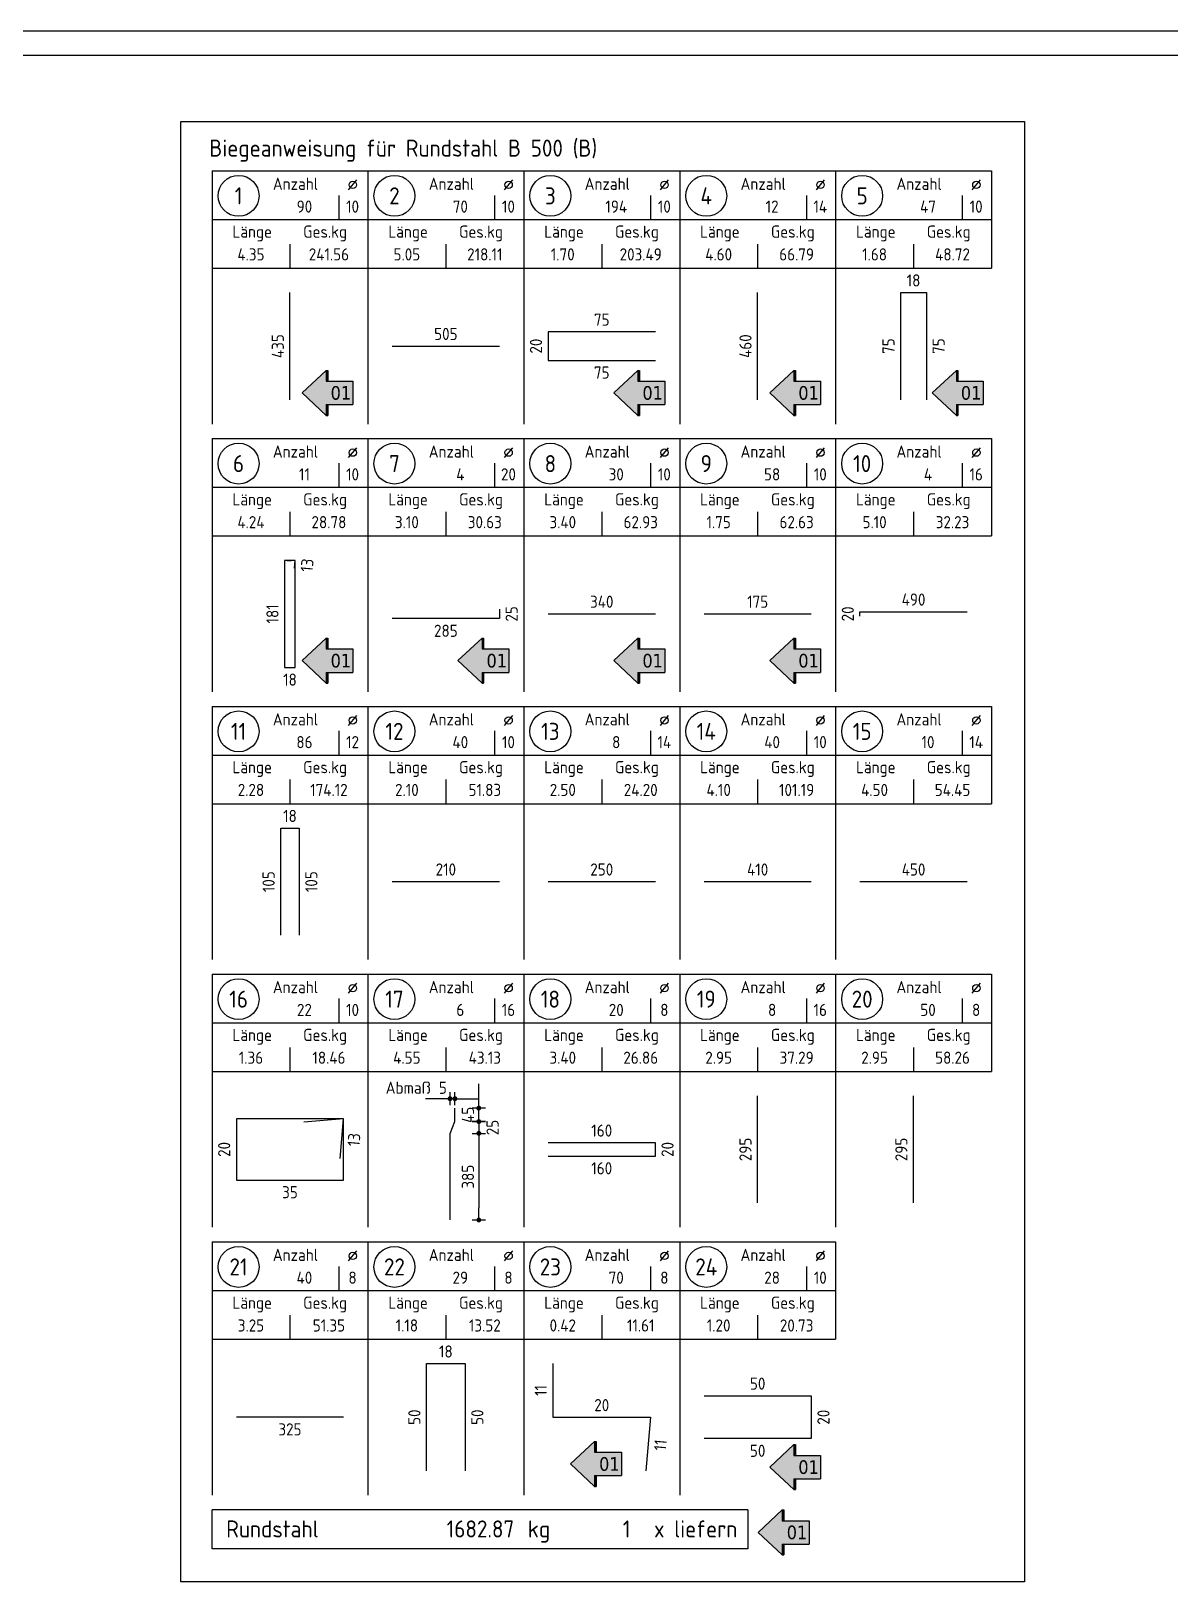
# Model space of a CAD drawing. Extents: x 0 to 76.6, y -11.8 to 29.7.
# Drawn here: x 38.13 to 49.82, y 13.77 to 29.7 of the extents above; entities that cross this region are included whole.
import ezdxf
from ezdxf.enums import TextEntityAlignment as Align

# ---------------------------------------------------------------- set-up
doc = ezdxf.new("R2010")
doc.units = 0
doc.header["$LTSCALE"] = 0.5
doc.header["$PDMODE"] = 35
doc.header["$PDSIZE"] = 0.15
doc.linetypes.add('AUSGEZOGEN', pattern=[1000.01, 1000, 0.01])
for name, color, linetype in [('grau_hell', 7, 'Continuous'), ('index', 7, 'Continuous'), ('MASSE', 7, 'Continuous'), ('OBJEKT', 7, 'Continuous'), ('RAHMEN', 7, 'Continuous'), ('RND', 7, 'Continuous'), ('RND_BILD', 7, 'Continuous'), ('TEXT', 7, 'Continuous')]:
    doc.layers.add(name, color=color, linetype=linetype)
doc.styles.add('helv', font='tahoma.ttf')
doc.styles.add('txt', font='isocp.shx')
doc.dimstyles.new('DOT_I', dxfattribs={"dimscale": 0.5, "dimtxt": 0.25, "dimasz": 0.25, "dimexe": 0.1, "dimexo": 0.3, "dimgap": 0.1, "dimtad": 1, "dimdec": 3, "dimzin": 3, "dimtxsty": 'txt', "dimblk": 'DOT', "dimblk1": 'DOT', "dimblk2": 'DOT', "dimsah": 1, "dimcen": 0.1, "dimse1": 1, "dimse2": 1, "dimazin": 0, "dimtfac": 1, "dimtdec": 4, "dimtix": 1, "dimtmove": 2, "dimatfit": 3, "dimfxl": 0, "dimtvp": 1, "dimtolj": 1, "dimtzin": 0, "dimarcsym": 0})

# ---------------------------------------------------------------- blocks, each defined once
blk = doc.blocks.new('RND_LIS2')
at = {"layer": 'RND', "color": 3, "linetype": 'Continuous'}
for p, q in [((0, 0), (0, -5.2)), ((0, 0), (3.2, 0)), ((3.2, 0), (3.2, -2)), ((2.6, -0.503), (2.6, -1)), ((0, -1), (3.2, -1)), ((1.6, -1.503), (1.6, -2)), ((0, -2), (3.2, -2))]:
    blk.add_line(p, q, dxfattribs=at)
at = {"layer": 'RND', "color": 7, "linetype": 'Continuous'}
blk.add_line((2.805, -0.39), (2.973, -0.186), dxfattribs=at)
at = {"layer": 'RND', "color": 1, "linetype": 'Continuous'}
blk.add_circle((0.545, -0.513), 0.42, dxfattribs=at)
at = {"layer": 'RND', "color": 7, "linetype": 'Continuous'}
blk.add_circle((2.889, -0.288), 0.075, dxfattribs=at)
at = {"layer": 'RND', "color": 7, "linetype": 'Continuous', "style": 'txt'}
for s, p in [('Anzahl', (1.249, -0.391)), ('Länge', (0.42, -1.373)), ('Ges.kg', (1.872, -1.373))]:
    blk.add_text(s, height=0.25, dxfattribs=at).set_placement(p)
at = {"layer": 'RND', "color": 1, "linetype": 'Continuous', "style": 'txt'}
blk.add_attdef('POS1', text='', height=0.35, dxfattribs=at).set_placement((0.545, -0.513), align=Align.MIDDLE)
at = {"layer": 'RND', "color": 7, "linetype": 'Continuous', "style": 'txt'}
for tag, p in [('STK1', (1.897, -0.859)), ('DS1', (2.885, -0.859)), ('LANG1', (0.8, -1.841)), ('GEW', (2.4, -1.841))]:
    blk.add_attdef(tag, text='', height=0.25, dxfattribs=at).set_placement(p, align=Align.CENTER)
blk = doc.blocks.new('A1-35-0')
at = {"layer": 'RAHMEN'}
blk.add_line((118.9, 59.4), (0, 59.4), dxfattribs=at)
at = {"layer": 'RAHMEN', "color": 5}
blk.add_line((118.4, 58.9), (2, 58.9), dxfattribs=at)
blk = doc.blocks.new('DOT')
at = {"layer": 'MASSE', "color": 7, "linetype": 'Continuous'}
for p, q in [((0, 0), (-1, 0)), ((0, 0.54), (0, -0.54))]:
    blk.add_line(p, q, dxfattribs=at)
at = {"layer": 'MASSE', "color": 7, "linetype": 'Continuous', "const_width": 0.2}
blk.add_lwpolyline([(-0.1, 0, 1), (0.1, 0, 1)], format="xyb", close=True, dxfattribs=at)
blk = doc.blocks.new('*D51')
at = {"layer": 'Defpoints', "color": 0, "linetype": 'AUSGEZOGEN', "transparency": 16777216}
for p in [(42.73, 18.638), (42.73, 18.638), (42.73, 18.5)]:
    blk.add_point(p, dxfattribs=at)
at = {"layer": 'MASSE', "color": 0, "linetype": 'AUSGEZOGEN', "lineweight": -2, "transparency": 16777216}
for p, q in [((42.73, 18.763), (42.73, 18.888)), ((42.73, 18.5), (42.73, 18.638)), ((42.73, 18.375), (42.73, 18.25))]:
    blk.add_line(p, q, dxfattribs=at)
at = {"layer": 'MASSE', "color": 0, "linetype": 'AUSGEZOGEN', "lineweight": -2, "transparency": 16777216, "xscale": 0.125, "yscale": 0.125, "zscale": 0.125}
for p, rotation in [((42.73, 18.638), 270), ((42.73, 18.5), 90)]:
    blk.add_blockref('DOT', p, dxfattribs=dict(at, rotation=rotation))
at = {"layer": 'MASSE', "color": 0, "linetype": 'AUSGEZOGEN', "transparency": 16777216, "insert": (42.618, 18.569), "char_height": 0.125, "attachment_point": 5, "rotation": 90, "style": 'txt'}
blk.add_mtext('\\A1;45', dxfattribs=at)
blk = doc.blocks.new('*D52')
at = {"layer": 'Defpoints', "color": 0, "linetype": 'AUSGEZOGEN', "transparency": 16777216}
for p in [(42.73, 18.5), (42.73, 18.379), (42.73, 18.379)]:
    blk.add_point(p, dxfattribs=at)
at = {"layer": 'MASSE', "color": 0, "linetype": 'AUSGEZOGEN', "lineweight": -2, "transparency": 16777216}
for p, q in [((42.73, 18.625), (42.73, 18.75)), ((42.73, 18.5), (42.73, 18.379)), ((42.73, 18.254), (42.73, 18.129))]:
    blk.add_line(p, q, dxfattribs=at)
at = {"layer": 'MASSE', "color": 0, "linetype": 'AUSGEZOGEN', "lineweight": -2, "transparency": 16777216, "xscale": 0.125, "yscale": 0.125, "zscale": 0.125}
for p, rotation in [((42.73, 18.5), 270), ((42.73, 18.379), 90)]:
    blk.add_blockref('DOT', p, dxfattribs=dict(at, rotation=rotation))
at = {"layer": 'MASSE', "color": 0, "linetype": 'AUSGEZOGEN', "transparency": 16777216, "insert": (42.871, 18.439), "char_height": 0.125, "attachment_point": 5, "rotation": 90, "style": 'txt'}
blk.add_mtext('\\A1;25', dxfattribs=at)
blk = doc.blocks.new('*D53')
at = {"layer": 'Defpoints', "color": 0, "linetype": 'AUSGEZOGEN', "transparency": 16777216}
for p in [(42.73, 18.379), (42.73, 17.489), (42.73, 17.489)]:
    blk.add_point(p, dxfattribs=at)
at = {"layer": 'MASSE', "color": 0, "linetype": 'AUSGEZOGEN', "lineweight": -2, "transparency": 16777216}
blk.add_line((42.73, 18.254), (42.73, 17.614), dxfattribs=at)
at = {"layer": 'MASSE', "color": 0, "linetype": 'AUSGEZOGEN', "lineweight": -2, "transparency": 16777216, "xscale": 0.125, "yscale": 0.125, "zscale": 0.125}
for p, rotation in [((42.73, 18.379), 90), ((42.73, 17.489), 270)]:
    blk.add_blockref('DOT', p, dxfattribs=dict(at, rotation=rotation))
at = {"layer": 'MASSE', "color": 0, "linetype": 'AUSGEZOGEN', "transparency": 16777216, "insert": (42.618, 17.934), "char_height": 0.125, "attachment_point": 5, "rotation": 90, "style": 'txt'}
blk.add_mtext('\\A1;385', dxfattribs=at)
blk = doc.blocks.new('*D54')
at = {"layer": 'Defpoints', "color": 0, "linetype": 'AUSGEZOGEN', "transparency": 16777216}
for p in [(42.434, 18.735), (42.434, 18.735), (42.485, 18.735)]:
    blk.add_point(p, dxfattribs=at)
at = {"layer": 'MASSE', "color": 0, "linetype": 'AUSGEZOGEN', "lineweight": -2, "transparency": 16777216}
for p, q in [((42.309, 18.735), (42.184, 18.735)), ((42.485, 18.735), (42.434, 18.735)), ((42.61, 18.735), (42.735, 18.735))]:
    blk.add_line(p, q, dxfattribs=at)
at = {"layer": 'MASSE', "color": 0, "linetype": 'AUSGEZOGEN', "lineweight": -2, "transparency": 16777216, "xscale": 0.125, "yscale": 0.125, "zscale": 0.125}
blk.add_blockref('DOT', (42.434, 18.735), dxfattribs=at)
at = {"layer": 'MASSE', "color": 0, "linetype": 'AUSGEZOGEN', "lineweight": -2, "transparency": 16777216, "xscale": 0.125, "yscale": 0.125, "zscale": 0.125, "rotation": 180}
blk.add_blockref('DOT', (42.485, 18.735), dxfattribs=at)
at = {"layer": 'MASSE', "color": 0, "linetype": 'AUSGEZOGEN', "transparency": 16777216, "insert": (42.361, 18.847), "char_height": 0.125, "attachment_point": 5, "style": 'txt'}
blk.add_mtext('\\A1;5', dxfattribs=at)
blk = doc.blocks.new('hin_ind5')
at = {"layer": 'grau_hell', "linetype": 'AUSGEZOGEN'}
h = blk.add_hatch(color=9, dxfattribs=at)
h.dxf.hatch_style = 2
h.paths.add_polyline_path([(0, 0), (0.619, -0.577), (0.619, -0.3), (1.306, -0.3), (1.306, 0.3), (0.619, 0.3), (0.619, 0.577)])
h.paths.add_polyline_path([(0.34, -0.274), (1.311, -0.274), (1.311, 0.274), (0.34, 0.274)], flags=9)
at = {"layer": 'OBJEKT', "linetype": 'AUSGEZOGEN'}
for points in [[(0.619, 0.3), (0.66, 0.3), (0.66, 0.577), (0.619, 0.577)], [(0.619, -0.577), (0.66, -0.577), (0.66, -0.3), (0.619, -0.3)]]:
    blk.add_hatch(color=1, dxfattribs=at).paths.add_polyline_path(points)
at = {"layer": 'OBJEKT', "color": 1, "linetype": 'AUSGEZOGEN'}
for p, q in [((0, 0), (0.619, 0.577)), ((0.619, 0.577), (0.619, 0.3)), ((0.619, 0.577), (0.66, 0.577)), ((0.66, 0.577), (0.66, 0.3)), ((0, 0), (0.619, -0.577)), ((0.619, 0.3), (1.306, 0.3)), ((1.306, 0.3), (1.306, -0.3)), ((0.619, -0.3), (0.619, -0.577)), ((0.619, -0.3), (1.306, -0.3)), ((0.66, -0.3), (0.66, -0.577))]:
    blk.add_line(p, q, dxfattribs=at)
at = {"layer": 'OBJEKT', "color": 7, "linetype": 'AUSGEZOGEN'}
blk.add_line((0.619, -0.577), (0.66, -0.577), dxfattribs=at)
at = {"layer": 'index', "color": 1, "linetype": 'Continuous', "style": 'helv'}
blk.add_attdef('INDEX', text='', height=0.35, rotation=360, dxfattribs=at).set_placement((1.259, 0), align=Align.MIDDLE_RIGHT)
blk = doc.blocks.new('RND_SUM')
at = {"layer": 'RND', "color": 5, "linetype": 'Continuous'}
for p, q in [((0, 0), (0, 0.8)), ((11, 0.8), (0, 0.8)), ((11, 0.8), (11, 0)), ((11, 0), (0, 0))]:
    blk.add_line(p, q, dxfattribs=at)
at = {"layer": 'RND', "color": 1, "linetype": 'Continuous', "style": 'txt'}
for s, p in [('Rundstahl', (0.292, 0.235)), ('kg', (6.483, 0.235))]:
    blk.add_text(s, height=0.35, dxfattribs=at).set_placement(p)
blk.add_text('x liefern', height=0.35, dxfattribs=at).set_placement((10.784, 0.235), align=Align.RIGHT)
for tag, p in [('RND-S', (6.203, 0.235)), ('RND-Z', (8.59, 0.235))]:
    blk.add_attdef(tag, text='', height=0.35, dxfattribs=at).set_placement(p, align=Align.RIGHT)

msp = doc.modelspace()

# ---------------------------------------------------------------- linework, layer by layer
at = {"layer": 'RND_BILD', "color": 1, "linetype": 'AUSGEZOGEN'}
for points in [[(40.7917, 25.9138), (40.7917, 27.0138)], [(45.5917, 25.9138), (45.5917, 27.0138)], [(47.0597, 25.9138), (47.0597, 27.0138), (47.3237, 27.0138), (47.3237, 25.9138)], [(44.5417, 26.6105), (43.4417, 26.6105), (43.4417, 26.3172), (44.5417, 26.3172)], [(41.8417, 26.4638), (42.9417, 26.4638)], [(40.8395, 24.1851), (40.8464, 24.2638), (40.737, 24.2638), (40.737, 23.1638), (40.8464, 23.1638), (40.8464, 24.2638), (40.7677, 24.2569)], [(42.9417, 23.7621), (42.9417, 23.6656), (41.8417, 23.6656)], [(46.6417, 23.6914), (46.6417, 23.7363), (47.7417, 23.7363)], [(43.4417, 23.7138), (44.5417, 23.7138)], [(45.0417, 23.7138), (46.1417, 23.7138)], [(40.6974, 20.4138), (40.6974, 21.5138), (40.8859, 21.5138), (40.8859, 20.4138)], [(41.8417, 20.9638), (42.9417, 20.9638)], [(43.4417, 20.9638), (44.5417, 20.9638)], [(45.0417, 20.9638), (46.1417, 20.9638)], [(46.6417, 20.9638), (47.7417, 20.9638)], [(42.4343, 17.4891), (42.4343, 18.3789), (42.4849, 18.4995), (42.4849, 18.6382)], [(45.5917, 17.6638), (45.5917, 18.7638)], [(47.1917, 17.6638), (47.1917, 18.7638)], [(41.3061, 18.1211), (41.3417, 18.5281), (40.2417, 18.5281), (40.2417, 17.8995), (41.3417, 17.8995), (41.3417, 18.5281), (40.9346, 18.4925)], [(43.4417, 18.1451), (44.5417, 18.1451), (44.5417, 18.2826), (43.4417, 18.2826)], [(42.1937, 14.9138), (42.1937, 16.0138), (42.5897, 16.0138), (42.5897, 14.9138)], [(43.4907, 16.0138), (43.4907, 15.4628), (44.4926, 15.4628), (44.4446, 14.9138)], [(45.0417, 15.6838), (46.1417, 15.6838), (46.1417, 15.2438), (45.0417, 15.2438)], [(41.3417, 15.4638), (40.2417, 15.4638)]]:
    msp.add_lwpolyline(points, dxfattribs=at)
at = {"layer": 'TEXT', "color": 1, "linetype": 'AUSGEZOGEN'}
msp.add_lwpolyline([(39.6715, 28.7724), (48.3297, 28.7724), (48.3297, 13.7715), (39.6715, 13.7715)], close=True, dxfattribs=at)

# ---------------------------------------------------------------- block references
at = {"layer": 'RAHMEN', "color": 7, "xscale": 0.5, "yscale": 0.5, "zscale": 0.5}
msp.add_blockref('A1-35-0', (0, 0), dxfattribs=at)
at = {"layer": 'RND_BILD', "color": 6, "linetype": 'AUSGEZOGEN', "xscale": 0.5, "yscale": 0.5, "zscale": 0.5}
for p, values in [((39.9917, 28.2638), {'POS1': '1', 'STK1': '90', 'DS1': '10', 'LANG1': '4.35', 'GEW': '241.56'}), ((39.9917, 17.2638), {'POS1': '21', 'STK1': '40', 'DS1': '8', 'LANG1': '3.25', 'GEW': '51.35'})]:
    msp.add_blockref('RND_LIS2', p, dxfattribs=at).add_auto_attribs(values)
at = {"layer": 'RND_BILD', "color": 7, "linetype": 'AUSGEZOGEN'}
for name, p, xscale, yscale, zscale, values in [('RND_LIS2', (41.5917, 28.2638), 0.5, 0.5, 0.5, {'POS1': '2', 'STK1': '70', 'DS1': '10', 'LANG1': '5.05', 'GEW': '218.11'}), ('RND_LIS2', (43.1917, 28.2638), 0.5, 0.5, 0.5, {'POS1': '3', 'STK1': '194', 'DS1': '10', 'LANG1': '1.70', 'GEW': '203.49'}), ('RND_LIS2', (44.7917, 28.2638), 0.5, 0.5, 0.5, {'POS1': '4', 'STK1': '12', 'DS1': '14', 'LANG1': '4.60', 'GEW': '66.79'}), ('RND_LIS2', (46.3917, 28.2638), 0.5, 0.5, 0.5, {'POS1': '5', 'STK1': '47', 'DS1': '10', 'LANG1': '1.68', 'GEW': '48.72'}), ('hin_ind5', (40.9157, 25.9835), 0.4, 0.4, 0.4, {'INDEX': '01'}), ('hin_ind5', (44.1157, 25.9835), 0.4, 0.4, 0.4, {'INDEX': '01'}), ('hin_ind5', (45.7157, 25.9835), 0.4, 0.4, 0.4, {'INDEX': '01'}), ('hin_ind5', (47.3837, 25.9835), 0.4, 0.4, 0.4, {'INDEX': '01'}), ('RND_LIS2', (39.9917, 25.5138), 0.5, 0.5, 0.5, {'POS1': '6', 'STK1': '11', 'DS1': '10', 'LANG1': '4.24', 'GEW': '28.78'}), ('RND_LIS2', (41.5917, 25.5138), 0.5, 0.5, 0.5, {'POS1': '7', 'STK1': '4', 'DS1': '20', 'LANG1': '3.10', 'GEW': '30.63'}), ('RND_LIS2', (43.1917, 25.5138), 0.5, 0.5, 0.5, {'POS1': '8', 'STK1': '30', 'DS1': '10', 'LANG1': '3.40', 'GEW': '62.93'}), ('RND_LIS2', (44.7917, 25.5138), 0.5, 0.5, 0.5, {'POS1': '9', 'STK1': '58', 'DS1': '10', 'LANG1': '1.75', 'GEW': '62.63'}), ('RND_LIS2', (46.3917, 25.5138), 0.5, 0.5, 0.5, {'POS1': '10', 'STK1': '4', 'DS1': '16', 'LANG1': '5.10', 'GEW': '32.23'}), ('hin_ind5', (40.9157, 23.2335), 0.4, 0.4, 0.4, {'INDEX': '01'}), ('hin_ind5', (42.5157, 23.2335), 0.4, 0.4, 0.4, {'INDEX': '01'}), ('hin_ind5', (44.1157, 23.2335), 0.4, 0.4, 0.4, {'INDEX': '01'}), ('hin_ind5', (45.7157, 23.2335), 0.4, 0.4, 0.4, {'INDEX': '01'}), ('RND_LIS2', (39.9917, 22.7638), 0.5, 0.5, 0.5, {'POS1': '11', 'STK1': '86', 'DS1': '12', 'LANG1': '2.28', 'GEW': '174.12'}), ('RND_LIS2', (41.5917, 22.7638), 0.5, 0.5, 0.5, {'POS1': '12', 'STK1': '40', 'DS1': '10', 'LANG1': '2.10', 'GEW': '51.83'}), ('RND_LIS2', (43.1917, 22.7638), 0.5, 0.5, 0.5, {'POS1': '13', 'STK1': '8', 'DS1': '14', 'LANG1': '2.50', 'GEW': '24.20'}), ('RND_LIS2', (44.7917, 22.7638), 0.5, 0.5, 0.5, {'POS1': '14', 'STK1': '40', 'DS1': '10', 'LANG1': '4.10', 'GEW': '101.19'}), ('RND_LIS2', (46.3917, 22.7638), 0.5, 0.5, 0.5, {'POS1': '15', 'STK1': '10', 'DS1': '14', 'LANG1': '4.50', 'GEW': '54.45'}), ('RND_LIS2', (39.9917, 20.0138), 0.5, 0.5, 0.5, {'POS1': '16', 'STK1': '22', 'DS1': '10', 'LANG1': '1.36', 'GEW': '18.46'}), ('RND_LIS2', (41.5917, 20.0138), 0.5, 0.5, 0.5, {'POS1': '17', 'STK1': '6', 'DS1': '16', 'LANG1': '4.55', 'GEW': '43.13'}), ('RND_LIS2', (43.1917, 20.0138), 0.5, 0.5, 0.5, {'POS1': '18', 'STK1': '20', 'DS1': '8', 'LANG1': '3.40', 'GEW': '26.86'}), ('RND_LIS2', (44.7917, 20.0138), 0.5, 0.5, 0.5, {'POS1': '19', 'STK1': '8', 'DS1': '16', 'LANG1': '2.95', 'GEW': '37.29'}), ('RND_LIS2', (46.3917, 20.0138), 0.5, 0.5, 0.5, {'POS1': '20', 'STK1': '50', 'DS1': '8', 'LANG1': '2.95', 'GEW': '58.26'}), ('RND_LIS2', (41.5917, 17.2638), 0.5, 0.5, 0.5, {'POS1': '22', 'STK1': '29', 'DS1': '8', 'LANG1': '1.18', 'GEW': '13.52'}), ('RND_LIS2', (43.1917, 17.2638), 0.5, 0.5, 0.5, {'POS1': '23', 'STK1': '70', 'DS1': '8', 'LANG1': '0.42', 'GEW': '11.61'}), ('RND_LIS2', (44.7917, 17.2638), 0.5, 0.5, 0.5, {'POS1': '24', 'STK1': '28', 'DS1': '10', 'LANG1': '1.20', 'GEW': '20.73'}), ('hin_ind5', (43.6713, 14.9835), 0.4, 0.4, 0.4, {'INDEX': '01'}), ('hin_ind5', (45.7157, 14.9512), 0.4, 0.4, 0.4, {'INDEX': '01'}), ('RND_SUM', (39.9917, 14.1112), 0.5, 0.5, 0.5, {'RND-S': '1682.87', 'RND-Z': '1'}), ('hin_ind5', (45.5968, 14.281), 0.4, 0.4, 0.4, {'INDEX': '01'})]:
    msp.add_blockref(name, p, dxfattribs=dict(at, xscale=xscale, yscale=yscale, zscale=zscale)).add_auto_attribs(values)

# ---------------------------------------------------------------- texts
at = {"layer": 'RND_BILD', "color": 7, "linetype": 'AUSGEZOGEN', "style": 'txt'}
for s, p in [('18', (47.1917, 27.1388)), ('75', (43.9917, 26.7355)), ('505', (42.3917, 26.5888)), ('75', (43.9917, 26.1922)), ('340', (43.9917, 23.8388)), ('175', (45.5917, 23.8388)), ('490', (47.1917, 23.8613)), ('285', (42.3917, 23.5406)), ('18', (40.7917, 23.0388)), ('18', (40.7917, 21.6388)), ('210', (42.3917, 21.0888)), ('250', (43.9917, 21.0888)), ('410', (45.5917, 21.0888)), ('450', (47.1917, 21.0888)), ('160', (43.9917, 18.4076)), ('160', (43.9917, 18.0201)), ('35', (40.7917, 17.7745)), ('18', (42.3917, 16.1388)), ('50', (45.5917, 15.8088)), ('20', (43.9917, 15.5878)), ('325', (40.7917, 15.3388)), ('50', (45.5917, 15.1188))]:
    msp.add_text(s, height=0.125, dxfattribs=at).set_placement(p, align=Align.MIDDLE)
for s, rotation, p in [('435', 90, (40.6667, 26.4638)), ('20', 90, (43.3167, 26.4638)), ('460', 90, (45.4667, 26.4638)), ('75', 90, (46.9347, 26.4638)), ('75', 90, (47.4487, 26.4638)), ('13', 84.99986, (40.9674, 24.2136)), ('181', 90, (40.612, 23.7138)), ('25', 90, (43.0667, 23.7138)), ('20', 90, (46.5167, 23.7138)), ('105', 90, (40.5724, 20.9638)), ('105', 90, (41.0109, 20.9638)), ('13', 84.99986, (41.4484, 18.3137)), ('295', 90, (45.4667, 18.2138)), ('295', 90, (47.0667, 18.2138)), ('20', 90, (40.1167, 18.2138)), ('20', 90, (44.6667, 18.2138)), ('11', 90, (43.3657, 15.7383)), ('50', 90, (42.0687, 15.4638)), ('50', 90, (42.7147, 15.4638)), ('20', 90, (46.2667, 15.4638)), ('11', 85, (44.5931, 15.1774))]:
    msp.add_text(s, height=0.125, rotation=rotation, dxfattribs=at).set_placement(p, align=Align.MIDDLE)
at = {"layer": 'TEXT', "color": 1, "linetype": 'AUSGEZOGEN', "style": 'txt'}
msp.add_text('Biegeanweisung für Rundstahl B 500 (B)', height=0.175, dxfattribs=at).set_placement((39.9637, 28.4098))
at = {"layer": 'TEXT', "color": 7, "linetype": 'AUSGEZOGEN', "style": 'txt'}
msp.add_text('Abmaß', height=0.125, dxfattribs=at).set_placement((41.7744, 18.7854))

# ---------------------------------------------------------------- dimensions: what is measured, and where the dimension line sits
at = {"layer": 'MASSE', "color": 7, "linetype": 'AUSGEZOGEN'}
dim = msp.add_linear_dim(base=(42.4343, 18.7348), p1=(42.4849, 18.7348), p2=(42.4343, 18.7348), text='5', dimstyle='DOT_I', override={"dimdec": 1, "dimlfac": 100}, dxfattribs=at)
dim.commit()
dim.dimension.update_dxf_attribs({"geometry": '*D54', "text_midpoint": (42.3611, 18.8473), "dimtype": 160})
for base, p1, p2, text, override, picture, middle in [((42.7301, 18.6382), (42.7301, 18.4995), (42.7301, 18.6382), '45', {"dimdec": 1, "dimlfac": 100}, '*D51', (42.6176, 18.5689)), ((42.7301, 17.4891), (42.7301, 18.3789), (42.7301, 17.4891), '385', {"dimdec": 0, "dimlfac": 100}, '*D53', (42.6176, 17.934))]:
    dim = msp.add_linear_dim(base=base, p1=p1, p2=p2, angle=90, text=text, dimstyle='DOT_I', override=override, dxfattribs=at)
    dim.commit()
    dim.dimension.update_dxf_attribs({"geometry": picture, "text_midpoint": middle})
dim = msp.add_linear_dim(base=(42.7301, 18.3789), p1=(42.7301, 18.4995), p2=(42.7301, 18.3789), angle=90, text='25', dimstyle='DOT_I', override={"dimdec": 1, "dimlfac": 100}, dxfattribs=at)
dim.commit()
dim.dimension.update_dxf_attribs({"geometry": '*D52', "text_midpoint": (42.871, 18.4392), "dimtype": 160})

doc.saveas('drawing.dxf')
